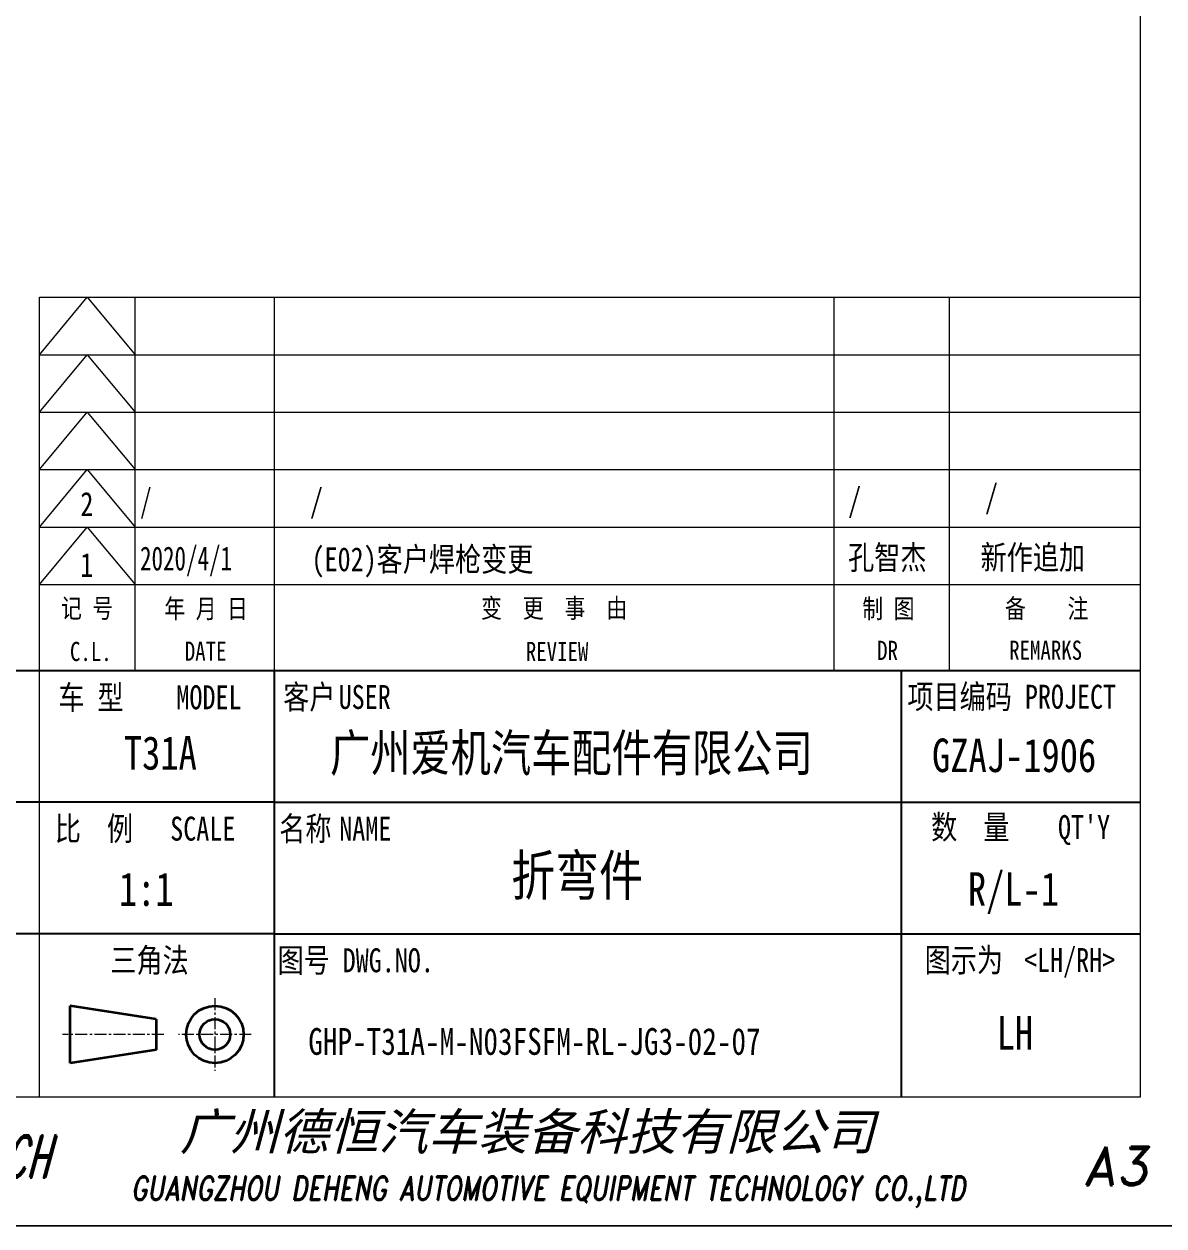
# Model space of a CAD drawing. Header units: millimetres. Extents: x 151684 to 153209, y -40906 to -39954.
# Drawn here: x 151982.4 to 152101.4, y -40906.3 to -40780.8 of the extents above; entities that cross this region are included whole.
import ezdxf
from ezdxf.enums import TextEntityAlignment as Align

# ---------------------------------------------------------------- set-up
doc = ezdxf.new("R2010")
doc.units = ezdxf.units.MM
doc.header["$LTSCALE"] = 0.5
doc.linetypes.add('AM_ISO08W050x2', pattern=[9, 6, -0.75, 1.5, -0.75])
doc.linetypes.add('CENTER', pattern=[2, 1.25, -0.25, 0.25, -0.25])
doc.layers.add('中心线', color=2, linetype='AM_ISO08W050x2', lineweight=18)
doc.layers.add('图框', color=7, linetype='Continuous', lineweight=18)
for name, color, linetype in [('图\\M+19E79\\M+195B6\\M+18E9A', 7, 'Continuous'), ('图号', 7, 'Continuous'), ('图名', 7, 'Continuous'), ('数量', 7, 'Continuous'), ('车型', 7, 'Continuous')]:
    doc.layers.add(name, color=color, linetype=linetype)
doc.layers.add('打印', color=7, linetype='Continuous', lineweight=15, plot=False)
doc.layers.add('打印-禁用', color=7, linetype='Continuous', lineweight=15, plot=False)
doc.styles.add('STYLE1', font='')
doc.styles.add('国标', font='simfang.ttf', dxfattribs={"width": 0.8})
doc.styles.add('标题\\M+18E9A', font='romand.shx', dxfattribs={"oblique": 10, "bigfont": 'bigfont.shx'})
doc.styles.get('STYLE1').set_extended_font_data('SimSun')

# ---------------------------------------------------------------- blocks, each defined once
blk = doc.blocks.new('GZDEH零件A3图框V01版')
at = {"layer": '中心线', "color": 1, "linetype": 'CENTER', "lineweight": 5, "ltscale": 2}
for p, q in [((3175.82, -1822.66), (3175.82, -1830.26)), ((3170.49, -1826.46), (3159.89, -1826.46)), ((3179.62, -1826.46), (3172.02, -1826.46))]:
    blk.add_line(p, q, dxfattribs=at)
at = {"layer": '图\\M+19E79\\M+195B6\\M+18E9A', "color": 7}
blk.add_line((3272.49, -1788.46), (3092.49, -1788.46), dxfattribs=at)
at = {"layer": '图\\M+19E79\\M+195B6\\M+18E9A', "color": 9}
for p, q in [((3272.49, -1788.46), (3092.49, -1788.46)), ((3181.99, -1788.46), (3181.99, -1832.96)), ((3247.49, -1788.46), (3247.49, -1832.96)), ((3181.99, -1802.21), (3092.49, -1802.21)), ((3181.99, -1802.21), (3272.49, -1802.21)), ((3181.99, -1815.96), (3092.49, -1815.96)), ((3181.99, -1815.96), (3272.49, -1815.96))]:
    blk.add_line(p, q, dxfattribs=at)
at = {"layer": '图框', "linetype": 'Continuous'}
for p, q in [((3272.49, -1832.96), (3272.49, -1554.46)), ((3157.49, -1749.46), (3272.49, -1749.46)), ((3157.49, -1832.96), (3157.49, -1749.46)), ((2882.49, -1832.96), (3272.49, -1832.96))]:
    blk.add_line(p, q, dxfattribs=at)
at = {"layer": '图框', "color": 9}
for p, q in [((3157.49, -1755.46), (3162.49, -1749.46)), ((3162.49, -1749.46), (3167.49, -1755.46)), ((3167.49, -1788.46), (3167.49, -1749.46)), ((3240.49, -1788.46), (3240.49, -1749.46)), ((3252.49, -1749.46), (3252.49, -1788.46)), ((3157.49, -1755.46), (3272.49, -1755.46)), ((3157.49, -1761.46), (3162.49, -1755.46)), ((3162.49, -1755.46), (3167.49, -1761.46)), ((3157.49, -1761.46), (3272.49, -1761.46)), ((3157.49, -1767.46), (3162.49, -1761.46)), ((3162.49, -1761.46), (3167.49, -1767.46)), ((3157.49, -1767.46), (3272.49, -1767.46)), ((3157.49, -1773.46), (3162.49, -1767.46)), ((3162.49, -1767.46), (3167.49, -1773.46)), ((3157.49, -1773.46), (3272.49, -1773.46)), ((3157.49, -1779.46), (3162.49, -1773.46)), ((3162.49, -1773.46), (3167.49, -1779.46)), ((3157.49, -1779.46), (3272.49, -1779.46))]:
    blk.add_line(p, q, dxfattribs=at)
at = {"layer": '图框', "color": 9, "linetype": 'Continuous'}
blk.add_line((3181.99, -1749.46), (3181.99, -1832.96), dxfattribs=at)
at = {"layer": '图框', "color": 2, "linetype": 'ByBlock', "lineweight": 35}
for p, q in [((3169.69, -1824.86), (3160.69, -1823.46)), ((3160.69, -1829.46), (3160.69, -1823.46)), ((3169.69, -1824.86), (3169.69, -1828.06)), ((3169.69, -1828.06), (3160.69, -1829.46))]:
    blk.add_line(p, q, dxfattribs=at)
for radius in [3, 1.6]:
    blk.add_circle((3175.82, -1826.46), radius, dxfattribs=at)
at = {"layer": '打印-禁用', "linetype": 'Continuous'}
blk.add_line((2857.49, -1846.46), (3277.49, -1846.46), dxfattribs=at)
at = {"layer": '图\\M+19E79\\M+195B6\\M+18E9A', "color": 9, "style": '国标', "width": 0.8}
for s, p in [('车 型', (3162.87, -1791.2)), ('MODEL', (3175.2, -1791.24))]:
    blk.add_text(s, height=2.5, dxfattribs=at).set_placement(p, align=Align.MIDDLE)
for s, p in [('客户', (3185.68, -1792.46)), ('USER', (3191.46, -1792.46))]:
    blk.add_text(s, height=2.5, dxfattribs=at).set_placement(p, align=Align.CENTER)
for s, p in [('项目编码 PROJECT', (3248.13, -1792.43)), ('比  例\u3000', (3159.1, -1806.21)), ('SCALE', (3171.15, -1806.21)), ('名称\u3000', (3182.54, -1806.21)), ('NAME', (3188.8, -1806.21)), ('数  量', (3250.61, -1806.05)), ("QT'Y ", (3263.86, -1806.05)), ('三角法', (3164.9, -1819.96)), ('图号', (3182.36, -1819.96)), ('DWG.NO.', (3189.16, -1819.96)), ('图示为', (3249.94, -1819.93)), ('<LH/RH>', (3260.31, -1819.93))]:
    blk.add_text(s, height=2.5, dxfattribs=at).set_placement(p)
at = {"layer": '图\\M+19E79\\M+195B6\\M+18E9A', "color": 7, "lineweight": -3, "style": 'STYLE1', "oblique": 15}
blk.add_text('广州德恒汽车装备科技有限公司', height=3.8, dxfattribs=at).set_placement((3172.16, -1838.51))
at = {"layer": '图\\M+19E79\\M+195B6\\M+18E9A', "color": 7, "style": '标题\\M+18E9A'}
for s, height, oblique, width, p in [('DEH-TECH', 4.4, 15, 0.6, (3149.16, -1839.21)), ('GUANGZHOU DEHENG AUTOMOTIVE EQUIPMENT TECHNOLOGY CO.,LTD ', 2.5, 10, 0.75, (3211.26, -1842.9))]:
    blk.add_text(s, height=height, dxfattribs=dict(at, oblique=oblique, width=width)).set_placement(p, align=Align.MIDDLE)
at = {"layer": '图\\M+19E79\\M+195B6\\M+18E9A', "color": 7, "style": '标题\\M+18E9A', "oblique": 10}
blk.add_text('A3', height=4, dxfattribs=at).set_placement((3269.91, -1840.2), align=Align.MIDDLE)
at = {"layer": '图框', "color": 9, "style": '国标', "width": 0.8}
for s, p in [('记 号', (3162.47, -1782.94)), ('年 月 日', (3174.9, -1782.98)), ('变  更  事  由', (3211.24, -1782.93)), ('C.L.', (3162.86, -1787.45)), ('DATE', (3174.85, -1787.42)), ('REVIEW', (3211.55, -1787.45))]:
    blk.add_text(s, height=2, dxfattribs=at).set_placement(p, align=Align.CENTER)
for s, p in [('制 图', (3246.15, -1781.95)), ('备    注', (3262.68, -1781.92)), ('DR', (3246.06, -1786.34)), ('REMARKS', (3262.57, -1786.32))]:
    blk.add_text(s, height=2, dxfattribs=at).set_placement(p, align=Align.MIDDLE)
blk = doc.blocks.new('DEH A3')
at = {"layer": '图框'}
blk.add_blockref('GZDEH零件A3图框V01版', (-2857.49, 1846.46), dxfattribs=at)

msp = doc.modelspace()

# ---------------------------------------------------------------- linework, layer by layer
at = {"layer": '打印'}
msp.add_lwpolyline([(151683.988, -40609.335), (152103.988, -40609.335), (152103.988, -40906.335), (151683.988, -40906.335)], close=True, dxfattribs=at)

# ---------------------------------------------------------------- block references
at = {"layer": '图框'}
msp.add_blockref('DEH A3', (151683.988, -40906.335), dxfattribs=at)

# ---------------------------------------------------------------- texts
at = {"layer": '图\\M+19E79\\M+195B6\\M+18E9A', "color": 3, "style": '国标'}
for s, height, width, p in [('/', 2.5, 0.705904, (151994.498, -40831.863)), ('/', 2.5, 0.8, (152012.233, -40831.863)), ('/', 2.5, 0.8, (152068.438, -40831.764)), ('/', 2.5, 0.8, (152082.733, -40831.393)), ('2', 2.5, 0.8, (151988.266, -40832.179)), ('2020/4/1', 2.5, 0.705904, (151994.498, -40837.863)), ('(E02)客户焊枪变更', 2.5, 0.8, (152012.405, -40837.948)), ('孔智杰', 2.5, 0.8, (152068.438, -40837.764)), ('新作追加', 2.5, 0.8, (152082.27, -40837.753)), ('1', 2.5, 0.8, (151988.255, -40838.539)), ('广州爱机汽车配件有限公司', 3.85, 0.8, (152014.333, -40858.854)), ('GZAJ-1906', 3.5, 0.8, (152077.205, -40858.925)), ('1:1', 3.5, 0.8, (151992.289, -40872.902))]:
    msp.add_text(s, height=height, dxfattribs=dict(at, width=width)).set_placement(p)
at = {"layer": '图\\M+19E79\\M+195B6\\M+18E9A', "color": 3, "style": '国标', "width": 0.8}
msp.add_text('LH', height=3.5, dxfattribs=at).set_placement((152085.86, -40887.919), align=Align.CENTER)
at = {"layer": '图号', "color": 3, "style": '国标', "width": 0.8}
msp.add_text('GHP-T31A-M-N03FSFM-RL-JG3-02-07', height=2.8, dxfattribs=at).set_placement((152012.068, -40888.462))
at = {"layer": '图名', "color": 3, "style": '国标', "width": 0.8}
msp.add_text('折弯件', height=4.2, dxfattribs=at).set_placement((152040.14, -40871.821), align=Align.CENTER)
at = {"layer": '数量', "color": 3, "style": '国标', "width": 0.8}
msp.add_text('R/L-1', height=3.5, dxfattribs=at).set_placement((152085.706, -40872.887), align=Align.CENTER)
at = {"layer": '车型', "color": 3, "style": '国标', "width": 0.8}
msp.add_text('T31A', height=3.5, dxfattribs=at).set_placement((151996.618, -40858.672), align=Align.CENTER)

doc.saveas('drawing.dxf')
